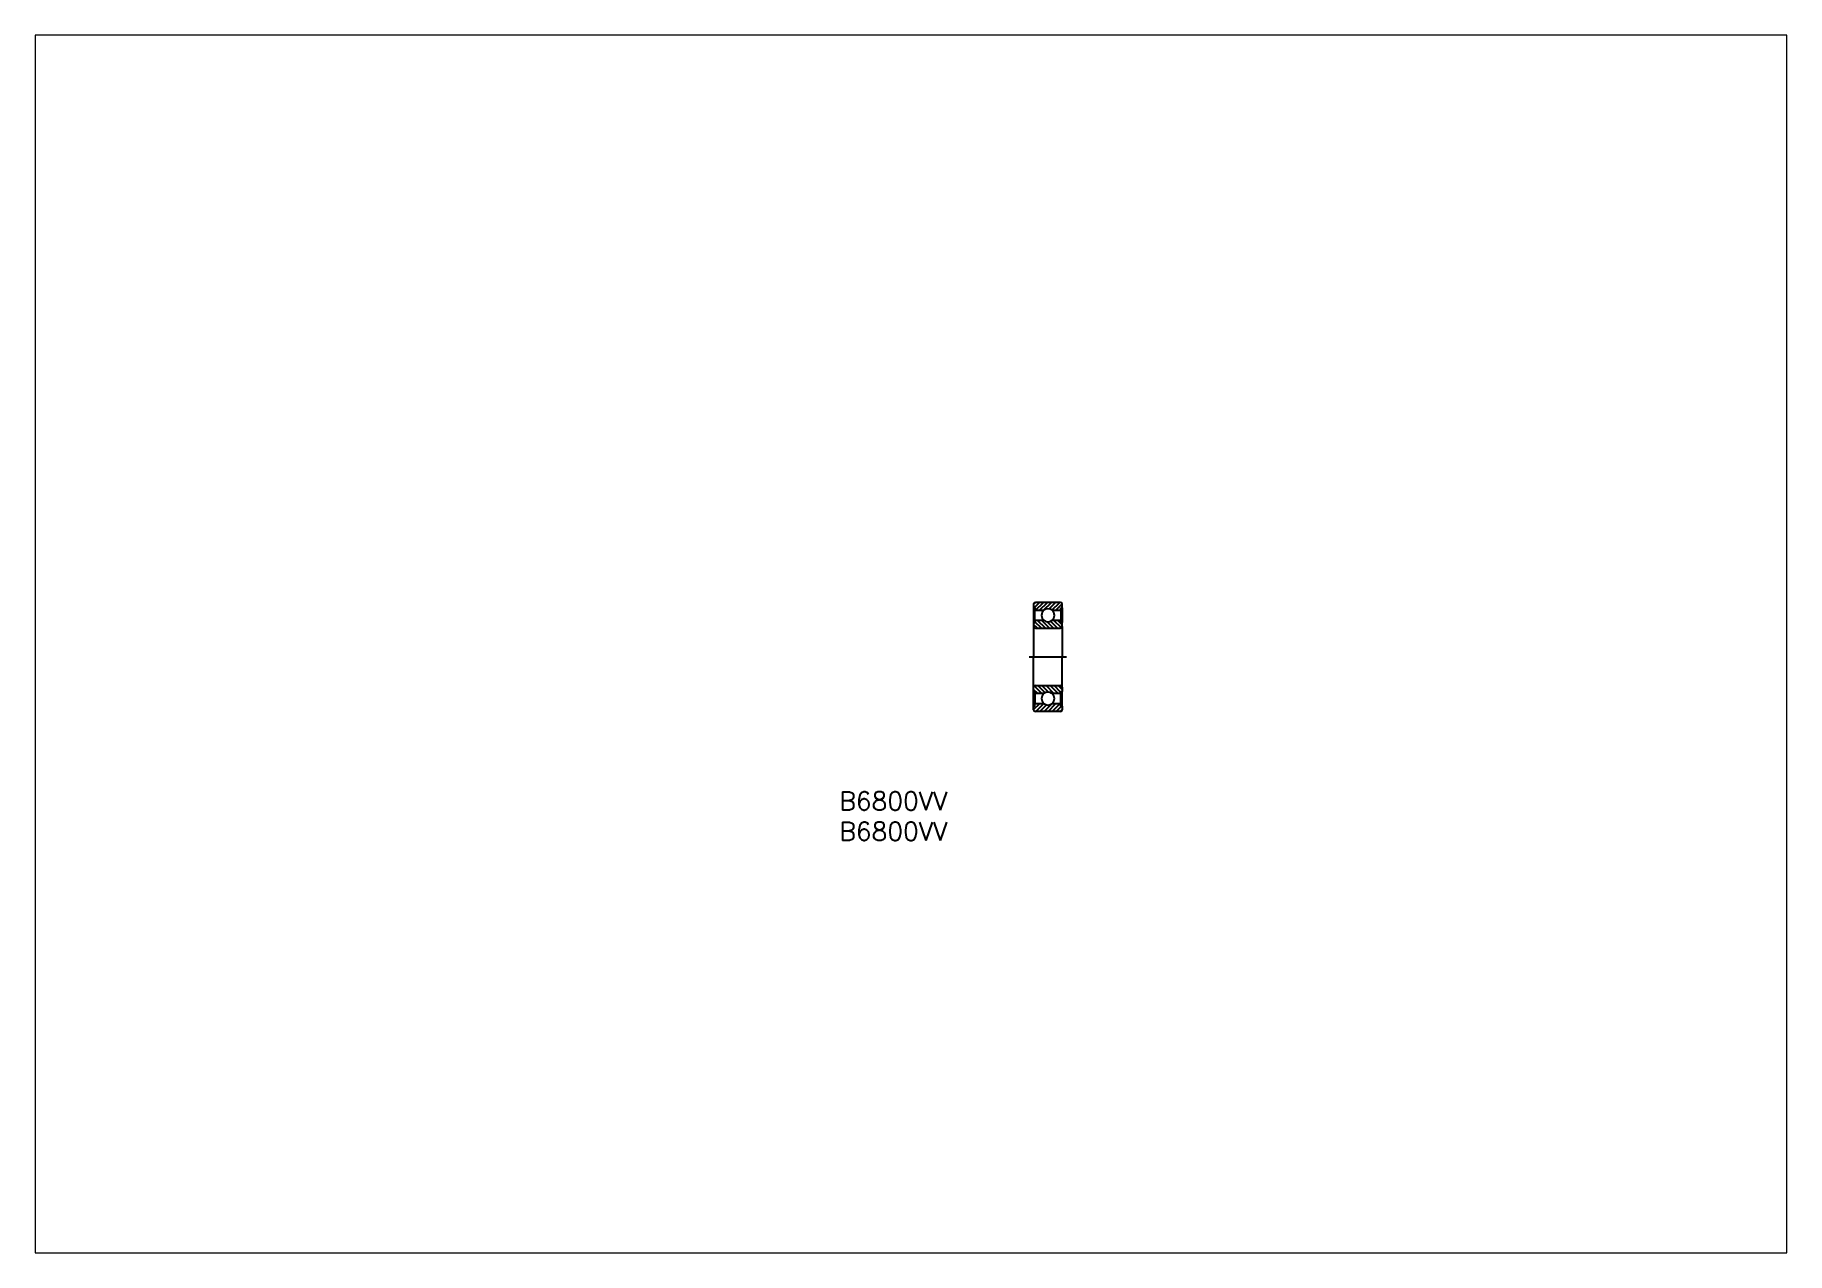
# Paper-space layout 'レイアウト1' of a CAD drawing. Extents: x 1.12 to 10.1, y 0.78 to 7.02.
# The model-space entities are those that its viewports show. They can reach past a viewport. Long polylines and large blocks are cut down to what shows.
import ezdxf

# ---------------------------------------------------------------- set-up
doc = ezdxf.new("R2010")
doc.units = 0
doc.header["$MEASUREMENT"] = 0
doc.linetypes.add('CENTER', pattern=[17.5, 13, -1.5, 1.5, -1.5])
doc.layers.get('0').update_dxf_attribs({"linetype": 'CONTINUOUS'})
doc.layers.add('CENTER', color=1, linetype='CENTER')
doc.styles.get("Standard").update_dxf_attribs({"font": 'txt.shx', "bigfont": '@extfont2.shx'})

msp = doc.modelspace()

# ---------------------------------------------------------------- linework, layer by layer
at = {"color": 3, "linetype": 'Continuous'}
for p, q in [((169.87, 111.95), (170.18, 112.25)), ((169.93, 111.33), (170.1, 108.75)), ((170.1, 111.33), (169.93, 108.75)), ((169.96, 111.33), (170.88, 112.25)), ((170.21, 110.87), (171.59, 112.25)), ((170.92, 110.87), (172.3, 112.25)), ((171.62, 110.87), (173, 112.25)), ((172.56, 111.11), (173.71, 112.25)), ((173.06, 110.89), (174.42, 112.25)), ((173.75, 110.87), (174.86, 111.99)), ((174.45, 110.87), (174.64, 111.06)), ((174.64, 111.33), (174.81, 108.75)), ((174.81, 111.33), (174.64, 108.75)), ((170.52, 107.75), (169.87, 108.41)), ((171.23, 107.75), (170.1, 108.89)), ((171.94, 107.75), (170.57, 109.12)), ((172.65, 107.75), (171.28, 109.12)), ((173.35, 107.75), (172.21, 108.89)), ((174.06, 107.75), (172.83, 108.98)), ((174.72, 107.8), (173.4, 109.12)), ((174.87, 108.36), (174.1, 109.12)), ((171.87, 96.51), (170.63, 97.75)), ((172.46, 96.62), (171.33, 97.75)), ((173.41, 96.38), (172.04, 97.75)), ((174.12, 96.38), (172.75, 97.75)), ((174.64, 96.57), (173.45, 97.75)), ((174.87, 97.05), (174.16, 97.75)), ((170.58, 96.38), (169.87, 97.1)), ((169.93, 94.18), (170.1, 96.75)), ((170.1, 94.18), (169.93, 96.75)), ((171.29, 96.38), (169.98, 97.69)), ((174.64, 94.18), (174.81, 96.75)), ((174.81, 94.18), (174.64, 96.75)), ((169.87, 93.56), (170.94, 94.63)), ((170.1, 94.5), (170.23, 94.63)), ((170.27, 93.25), (171.65, 94.63)), ((170.97, 93.25), (172.13, 94.41)), ((171.68, 93.25), (173.02, 94.6)), ((172.39, 93.25), (173.77, 94.63)), ((173.1, 93.25), (174.48, 94.63)), ((173.8, 93.25), (174.73, 94.18)), ((174.51, 93.25), (174.87, 93.61))]:
    msp.add_line(p, q, dxfattribs=at)
at = {"color": 7, "linetype": 'Continuous'}
for p, q in [((169.87, 111.95), (169.87, 111.33)), ((170.1, 111.33), (169.87, 111.33)), ((169.87, 111.33), (169.87, 108.75)), ((169.93, 108.75), (169.93, 111.33)), ((170.1, 111.33), (170.1, 110.87)), ((170.1, 110.87), (171.65, 110.87)), ((170.1, 109.12), (170.1, 110.87)), ((174.57, 112.25), (170.17, 112.25)), ((173.08, 110.87), (174.64, 110.87)), ((174.64, 110.87), (174.64, 111.33)), ((174.64, 111.33), (174.87, 111.33)), ((174.64, 110.87), (174.64, 109.12)), ((174.81, 111.33), (174.81, 108.75)), ((174.87, 111.33), (174.87, 111.95)), ((174.87, 111.33), (174.87, 108.75)), ((169.87, 108.75), (169.87, 108.05)), ((169.87, 108.75), (170.1, 108.75)), ((169.87, 108.05), (169.87, 102.75)), ((171.67, 109.12), (170.1, 109.12)), ((170.1, 109.12), (170.1, 108.75)), ((170.17, 107.75), (174.57, 107.75)), ((174.64, 109.12), (173.07, 109.12)), ((174.64, 108.75), (174.64, 109.12)), ((174.64, 108.75), (174.87, 108.75)), ((174.87, 108.05), (174.87, 108.75)), ((174.87, 108.05), (174.87, 102.75)), ((169.87, 97.45), (169.87, 102.75)), ((174.87, 97.45), (174.87, 102.75)), ((170.17, 97.75), (174.57, 97.75)), ((169.87, 96.75), (169.87, 97.45)), ((169.87, 94.18), (169.87, 96.75)), ((169.87, 96.75), (170.1, 96.75)), ((169.93, 96.75), (169.93, 94.18)), ((170.1, 96.38), (170.1, 96.75)), ((171.67, 96.38), (170.1, 96.38)), ((170.1, 96.38), (170.1, 94.63)), ((174.64, 96.38), (173.07, 96.38)), ((174.64, 96.75), (174.64, 96.38)), ((174.64, 96.75), (174.87, 96.75)), ((174.64, 94.63), (174.64, 96.38)), ((174.81, 94.18), (174.81, 96.75)), ((174.87, 97.45), (174.87, 96.75)), ((174.87, 94.18), (174.87, 96.75)), ((169.87, 93.55), (169.87, 94.18)), ((170.1, 94.18), (169.87, 94.18)), ((170.1, 94.63), (171.65, 94.63)), ((170.1, 94.18), (170.1, 94.63)), ((174.57, 93.25), (170.17, 93.25)), ((173.08, 94.63), (174.64, 94.63)), ((174.64, 94.63), (174.64, 94.18)), ((174.64, 94.18), (174.87, 94.18)), ((174.87, 94.18), (174.87, 93.55))]:
    msp.add_line(p, q, dxfattribs=at)
for centre, radius, start, end in [((170.17, 111.95), 0.3, 90, 180), ((172.37, 110), 1.12, 129.3458, 231.4645), ((172.37, 110), 1.13, 50.6542, 129.3458), ((172.37, 110), 1.13, 308.5355, 50.6542), ((174.57, 111.95), 0.3, 0, 90), ((170.17, 108.05), 0.3, 180, 270), ((172.37, 110), 1.12, 231.4645, 308.5355), ((174.57, 108.05), 0.3, 270, 0), ((170.17, 97.45), 0.3, 90, 180), ((174.57, 97.45), 0.3, 0, 90), ((172.37, 95.5), 1.12, 128.5355, 230.6542), ((172.37, 95.5), 1.12, 51.4645, 128.5355), ((172.37, 95.5), 1.13, 309.3458, 51.4645), ((170.17, 93.55), 0.3, 180, 270), ((172.37, 95.5), 1.13, 230.6542, 309.3458), ((174.57, 93.55), 0.3, 270, 0)]:
    msp.add_arc(centre, radius, start, end, dxfattribs=at)
at = {"layer": 'CENTER', "color": 1, "linetype": 'CENTER'}
msp.add_line((169.12, 102.75), (175.62, 102.75), dxfattribs=at)

# ---------------------------------------------------------------- texts
at = {"color": 7, "linetype": 'Continuous'}
for p in [(136.01, 76.04), (136.01, 70.76)]:
    msp.add_text('B6800VV', height=3.2, dxfattribs=at).set_placement(p)

psp = doc.layouts.new('レイアウト1')

# ---------------------------------------------------------------- viewports
at = {"layer": '0', "color": 7, "linetype": 'Continuous', "view_target_point": (148.5, 105)}
psp.add_viewport(center=(5.6137, 3.9021), size=(8.982, 6.243333), view_center_point=(0, 0), view_height=212.214411, dxfattribs=at)

doc.saveas('drawing.dxf')
